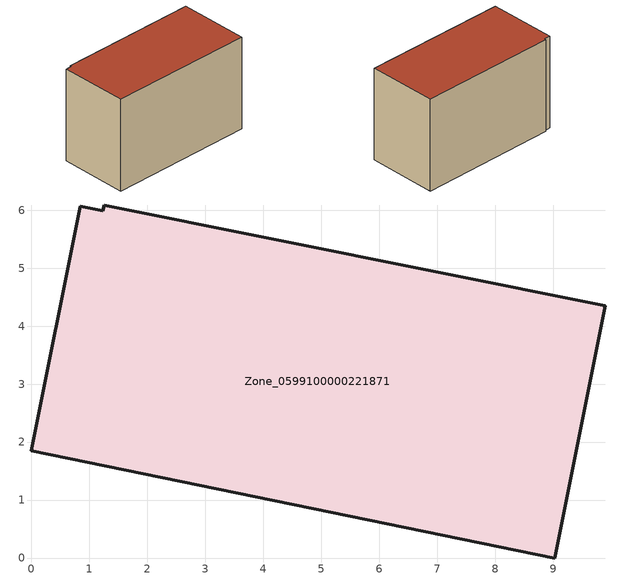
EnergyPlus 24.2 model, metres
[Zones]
Zone_0599100000221871
 floor ground (C_G): 9.03,0 0,1.85 0.84,6.07 1.23,5.99 1.26,6.09 9.9,4.35 z0
 wall outside (C_F): 9.03,0 9.9,4.35 1.26,6.09 1.23,5.99 0.84,6.07 0,1.85 9.03,0 z0:5.95
 roof outside (C_R): 0,1.85 9.03,0 9.9,4.35 1.26,6.09 1.23,5.99 0.84,6.07 z5.95
[BUILDING]
Pand.0599100000221871: North Axis=0; Terrain=City; Loads Convergence Tolerance Value=0.04; Temperature Convergence Tolerance Value=0.4; Solar Distribution=FullExterior; Maximum Number of Warmup Days=25; Minimum Number of Warmup Days=1
[Site:Location]
Rotterdam.The.Hague.AP_ZH_NLD Design_Conditions: Latitude=51.96; Longitude=4.45; Time Zone=1; Elevation=-4.5
[SITE:GROUNDTEMPERATURE:BUILDINGSURFACE]
18, 18, 18, 18, 18, 18, 18, 18, 18, 18, 18, 18
[MATERIAL] Thermal Absorptance=0.9; Solar Absorptance=0.7; Visible Absorptance=0.7
Name | Roughness | Thickness | Conductivity | Density | Specific Heat
G.TC.1946-1964 | MediumSmooth | 0.15 | 1 | 540 | 1210
F.TC.1946-1964 | Rough | 0.3 | 0.857143 | 1920 | 840
R.TC.1946-1964 | MediumRough | 0.2 | 0.235294 | 1500 | 1000
[CONSTRUCTION]
C_G: G.TC.1946-1964
C_F: F.TC.1946-1964
C_R: R.TC.1946-1964
[ZONE]
Zone_0599100000221871: Type=1; Multiplier=1; Ceiling Height=Autocalculate; Volume=Autocalculate; Floor Area=autocalculate; Part of Total Floor Area=Yes
[ZONEINFILTRATION:DESIGNFLOWRATE]
Infil_Zone_0599100000221871: Zone or ZoneList or Space or SpaceList=Zone_0599100000221871; Schedule=AlwaysOn; Design Flow Rate Calculation Method=Flow/Area; Flow Rate per Floor Area=0.003; Constant Term Coefficient=1; Temperature Term Coefficient=0; Velocity Term Coefficient=0; Velocity Squared Term Coefficient=0
[HVACTEMPLATE:ZONE:IDEALLOADSAIRSYSTEM]
Zone_0599100000221871: Maximum Heating Supply Air Temperature=50; Minimum Cooling Supply Air Temperature=13; Maximum Heating Supply Air Humidity Ratio=0.0156; Minimum Cooling Supply Air Humidity Ratio=0.0077; Heating Limit=NoLimit; Cooling Limit=NoLimit; Dehumidification Control Type=ConstantSensibleHeatRatio; Cooling Sensible Heat Ratio=0.7; Dehumidification Setpoint=60; Humidification Control Type=None; Humidification Setpoint=30; Outdoor Air Method=None; Outdoor Air Flow Rate per Person=0.00944; Outdoor Air Flow Rate per Zone Floor Area=0; Outdoor Air Flow Rate per Zone=0; Demand Controlled Ventilation Type=None; Outdoor Air Economizer Type=NoEconomizer; Heat Recovery Type=None; Sensible Heat Recovery Effectiveness=0.7; Latent Heat Recovery Effectiveness=0.65
[ZONECONTROL:THERMOSTAT]
ThermostatControl_Zone_0599100000221871: Zone or ZoneList=Zone_0599100000221871; Control Type Schedule=DualSetpointControlType; Control 1=Thermostat_Zone_0599100000221871; Temperature Difference Between Cutout And Setpoint=0
[THERMOSTATSETPOINT:DUALSETPOINT]
Thermostat_Zone_0599100000221871: Heating Setpoint Temperature Schedule=HeatingSetpoint_Zone_0599100000221871; Cooling Setpoint Temperature Schedule=CoolingSetpoint_Zone_0599100000221871
[SCHEDULE:COMPACT]
HeatingSetpoint_Zone_0599100000221871: Through: 12/31, For: AllDays, Until: 24:00, 21
CoolingSetpoint_Zone_0599100000221871: Through: 12/31, For: AllDays, Until: 24:00, 24
DualSetpointControlType: Through: 12/31, For: AllDays, Until: 24:00, 4
AlwaysOn: Through: 12/31, For: AllDays, Until: 24:00, 1
